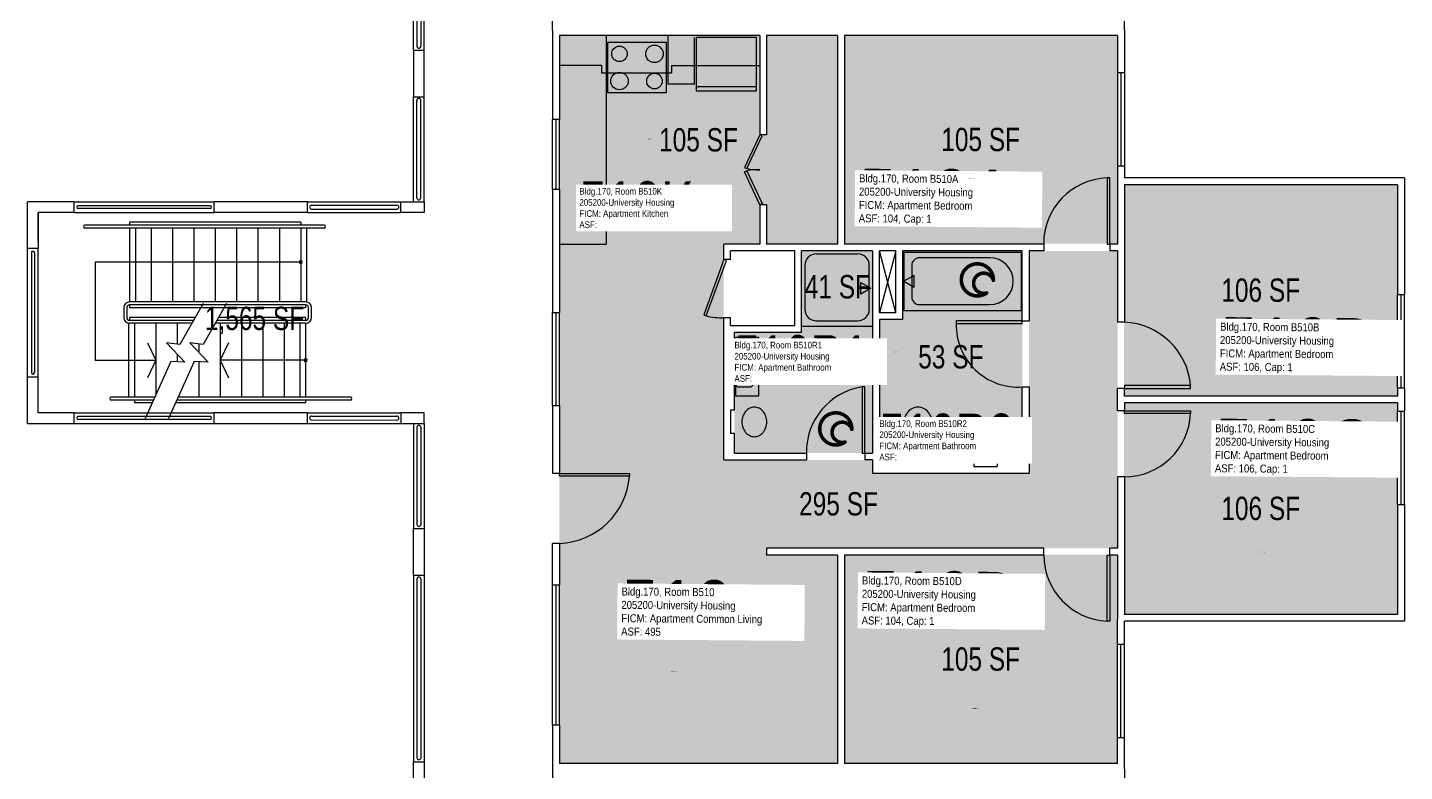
# Model space of a CAD drawing. Header units: inches. Extents: x -88 to 3164, y -85 to 1655.
# Drawn here: x 2456 to 3164, y 803 to 1186 of the extents above; entities that cross this region are included whole.
import ezdxf
from ezdxf.enums import TextEntityAlignment as Align

# ---------------------------------------------------------------- set-up
doc = ezdxf.new("R2010")
doc.units = ezdxf.units.IN
doc.header["$LTSCALE"] = 10
doc.header["$MEASUREMENT"] = 0
doc.layers.get('0').update_dxf_attribs({"linetype": 'CONTINUOUS'})
for name, color, linetype in [('A-DOOR', 2, 'CONTINUOUS'), ('A-FLOR', 3, 'CONTINUOUS'), ('A-GLAZ', 1, 'CONTINUOUS'), ('A-IDEN-ICON', 4, 'CONTINUOUS'), ('A-IDEN-RNUM', 7, 'CONTINUOUS'), ('A-IDEN-SNUM', 4, 'CONTINUOUS'), ('A-IDEN-VNUM', 4, 'CONTINUOUS'), ('A-WALL', 5, 'CONTINUOUS'), ('AREA-TEXT', 3, 'CONTINUOUS'), ('Rooms-Category-Color', 7, 'CONTINUOUS'), ('Rooms-College-Color', 7, 'CONTINUOUS'), ('Rooms-Department-Color', 7, 'CONTINUOUS'), ('Rooms-Division-Color', 7, 'CONTINUOUS'), ('Rooms-Information', 7, 'CONTINUOUS')]:
    doc.layers.add(name, color=color, linetype=linetype)
doc.styles.add('CP_AREA', font='arial.ttf', dxfattribs={"height": 15})
doc.styles.add('CP_ROOMSNUMBER', font='arial.ttf', dxfattribs={"height": 1})
doc.styles.add('CP_ROOMVNUMBER', font='arial.ttf', dxfattribs={"width": 0.85, "height": 0.075})

# ---------------------------------------------------------------- blocks, each defined once
blk = doc.blocks.new('CPBATH')
at = {"color": 0, "linetype": 'ByBlock', "const_width": 0.0127}
for points in [[(0.0571, 0.0168, 0.861492), (-0.0551, 0, 1)], [(-0.0551, 0, 0.726902), (0.0487, -0.0337, 1)], [(0.0571, 0.0168, 0.729002), (-0.0084, -0.0042, 1)], [(-0.0084, -0.0042, 0.609468), (0.0487, -0.0337, 1)]]:
    blk.add_lwpolyline(points, format="xyb", dxfattribs=at)
at = {"color": 0, "linetype": 'ByBlock', "const_width": 0.00637}
for points in [[(0.0544, 0.0152, 1), (0.0599, 0.0184, 1)], [(0.0459, -0.0353, 1), (0.0515, -0.0321, 1)]]:
    blk.add_lwpolyline(points, format="xyb", close=True, dxfattribs=at)

msp = doc.modelspace()

# ---------------------------------------------------------------- hatches: boundary and pattern name
at = {"layer": 'Rooms-Category-Color', "true_color": 0x728ef3}
for points in [[(2832.35, 1074.42), (2729.35, 1074.42), (2729.35, 1181.67), (2832.35, 1181.67), (2832.35, 1130.67), (2835.85, 1130.67), (2835.85, 1181.67), (2872.35, 1181.67), (2872.35, 1074.42), (2835.85, 1074.42), (2835.85, 1094.67), (2832.35, 1094.67)], [(2875.7, 1074.58), (2875.7, 1181.83), (3016.2, 1181.83), (3016.2, 1074.58)], [(3019.7, 996.33), (3019.7, 1105.08), (3160.2, 1105.08), (3160.2, 996.33)], [(3016.35, 1070.92), (3016.35, 917.92), (2835.85, 917.92), (2835.85, 914.42), (2872.35, 914.42), (2872.35, 807.17), (2729.35, 807.17), (2729.35, 1074.42), (2813.85, 1074.42), (2813.85, 963.42), (2890.35, 963.42), (2890.35, 956.42), (2970.85, 956.42), (2970.85, 1070.92)], [(2890.35, 966.92), (2890.35, 1070.92), (2853.85, 1070.92), (2853.85, 1029.04), (2819.35, 1029.04), (2819.35, 966.92)], [(2967.35, 1070.92), (2967.35, 961.92), (2893.85, 961.92), (2893.85, 1035.54), (2905.85, 1035.54), (2905.85, 1070.92)], [(3019.7, 884.08), (3019.7, 992.83), (3160.2, 992.83), (3160.2, 884.08)], [(2875.7, 807.33), (2875.7, 914.58), (3016.2, 914.58), (3016.2, 807.33)]]:
    msp.add_hatch(color=171, dxfattribs=at).paths.add_polyline_path(points)
at = {"layer": 'Rooms-College-Color', "true_color": 0xadadad}
for points in [[(2832.35, 1074.42), (2729.35, 1074.42), (2729.35, 1181.67), (2832.35, 1181.67), (2832.35, 1130.67), (2835.85, 1130.67), (2835.85, 1181.67), (2872.35, 1181.67), (2872.35, 1074.42), (2835.85, 1074.42), (2835.85, 1094.67), (2832.35, 1094.67)], [(2875.7, 1074.58), (2875.7, 1181.83), (3016.2, 1181.83), (3016.2, 1074.58)], [(3019.7, 996.33), (3019.7, 1105.08), (3160.2, 1105.08), (3160.2, 996.33)], [(3016.35, 1070.92), (3016.35, 917.92), (2835.85, 917.92), (2835.85, 914.42), (2872.35, 914.42), (2872.35, 807.17), (2729.35, 807.17), (2729.35, 1074.42), (2813.85, 1074.42), (2813.85, 963.42), (2890.35, 963.42), (2890.35, 956.42), (2970.85, 956.42), (2970.85, 1070.92)], [(2890.35, 966.92), (2890.35, 1070.92), (2853.85, 1070.92), (2853.85, 1029.04), (2819.35, 1029.04), (2819.35, 966.92)], [(2967.35, 1070.92), (2967.35, 961.92), (2893.85, 961.92), (2893.85, 1035.54), (2905.85, 1035.54), (2905.85, 1070.92)], [(3019.7, 884.08), (3019.7, 992.83), (3160.2, 992.83), (3160.2, 884.08)], [(2875.7, 807.33), (2875.7, 914.58), (3016.2, 914.58), (3016.2, 807.33)]]:
    msp.add_hatch(color=253, dxfattribs=at).paths.add_polyline_path(points)
at = {"layer": 'Rooms-Department-Color', "true_color": 0x604aed}
for points in [[(2832.35, 1074.42), (2729.35, 1074.42), (2729.35, 1181.67), (2832.35, 1181.67), (2832.35, 1130.67), (2835.85, 1130.67), (2835.85, 1181.67), (2872.35, 1181.67), (2872.35, 1074.42), (2835.85, 1074.42), (2835.85, 1094.67), (2832.35, 1094.67)], [(2875.7, 1074.58), (2875.7, 1181.83), (3016.2, 1181.83), (3016.2, 1074.58)], [(3019.7, 996.33), (3019.7, 1105.08), (3160.2, 1105.08), (3160.2, 996.33)], [(3016.35, 1070.92), (3016.35, 917.92), (2835.85, 917.92), (2835.85, 914.42), (2872.35, 914.42), (2872.35, 807.17), (2729.35, 807.17), (2729.35, 1074.42), (2813.85, 1074.42), (2813.85, 963.42), (2890.35, 963.42), (2890.35, 956.42), (2970.85, 956.42), (2970.85, 1070.92)], [(2890.35, 966.92), (2890.35, 1070.92), (2853.85, 1070.92), (2853.85, 1029.04), (2819.35, 1029.04), (2819.35, 966.92)], [(2967.35, 1070.92), (2967.35, 961.92), (2893.85, 961.92), (2893.85, 1035.54), (2905.85, 1035.54), (2905.85, 1070.92)], [(3019.7, 884.08), (3019.7, 992.83), (3160.2, 992.83), (3160.2, 884.08)], [(2875.7, 807.33), (2875.7, 914.58), (3016.2, 914.58), (3016.2, 807.33)]]:
    msp.add_hatch(color=173, dxfattribs=at).paths.add_polyline_path(points)
at = {"layer": 'Rooms-Division-Color', "true_color": 0x604aed}
for points in [[(2832.35, 1074.42), (2729.35, 1074.42), (2729.35, 1181.67), (2832.35, 1181.67), (2832.35, 1130.67), (2835.85, 1130.67), (2835.85, 1181.67), (2872.35, 1181.67), (2872.35, 1074.42), (2835.85, 1074.42), (2835.85, 1094.67), (2832.35, 1094.67)], [(2875.7, 1074.58), (2875.7, 1181.83), (3016.2, 1181.83), (3016.2, 1074.58)], [(3019.7, 996.33), (3019.7, 1105.08), (3160.2, 1105.08), (3160.2, 996.33)], [(3016.35, 1070.92), (3016.35, 917.92), (2835.85, 917.92), (2835.85, 914.42), (2872.35, 914.42), (2872.35, 807.17), (2729.35, 807.17), (2729.35, 1074.42), (2813.85, 1074.42), (2813.85, 963.42), (2890.35, 963.42), (2890.35, 956.42), (2970.85, 956.42), (2970.85, 1070.92)], [(2890.35, 966.92), (2890.35, 1070.92), (2853.85, 1070.92), (2853.85, 1029.04), (2819.35, 1029.04), (2819.35, 966.92)], [(2967.35, 1070.92), (2967.35, 961.92), (2893.85, 961.92), (2893.85, 1035.54), (2905.85, 1035.54), (2905.85, 1070.92)], [(3019.7, 884.08), (3019.7, 992.83), (3160.2, 992.83), (3160.2, 884.08)], [(2875.7, 807.33), (2875.7, 914.58), (3016.2, 914.58), (3016.2, 807.33)]]:
    msp.add_hatch(color=173, dxfattribs=at).paths.add_polyline_path(points)

# ---------------------------------------------------------------- linework, layer by layer
for p, q in [((2753.35, 1181.67), (2753.35, 1074.42)), ((2754.22, 1178.25), (2784.22, 1178.25)), ((2754.22, 1152.25), (2754.22, 1178.25)), ((2784.22, 1178.25), (2784.22, 1152.25)), ((2785.22, 1156.67), (2785.22, 1181.67)), ((2798.73, 1156.67), (2798.73, 1180.67)), ((2830.73, 1180.67), (2799.73, 1180.67)), ((2799.73, 1180.67), (2799.73, 1153.17)), ((2830.73, 1153.17), (2830.73, 1180.67)), ((2750.98, 1166.25), (2729.35, 1166.25)), ((2750.98, 1166.25), (2750.98, 1162.25)), ((2786.98, 1162.25), (2750.98, 1162.25)), ((2786.98, 1166.25), (2832.35, 1166.25)), ((2786.98, 1166.25), (2786.98, 1162.25)), ((2798.73, 1156.67), (2785.22, 1156.67)), ((2799.73, 1155.42), (2830.73, 1155.42)), ((2784.22, 1152.25), (2754.22, 1152.25)), ((2799.73, 1153.17), (2830.73, 1153.17)), ((2729.35, 1074.42), (2753.35, 1074.42)), ((2861.52, 1069.42), (2882.69, 1069.42)), ((2906.48, 1070.29), (2966.73, 1070.29)), ((2906.48, 1070.29), (2906.48, 1040.29)), ((2966.73, 1070.29), (2966.73, 1040.29)), ((2855.52, 1063.42), (2855.52, 1040.92)), ((2888.69, 1040.92), (2888.69, 1063.42)), ((2910.5, 1063.33), (2910.5, 1047.26)), ((2950.66, 1067.34), (2914.51, 1067.34)), ((2911.68, 1058.29), (2906.48, 1055.29)), ((2906.48, 1055.29), (2911.68, 1052.29)), ((2911.68, 1052.29), (2911.68, 1058.29)), ((2884.26, 1048.67), (2884.26, 1054.67)), ((2884.26, 1054.67), (2889.46, 1051.67)), ((2889.46, 1051.67), (2884.26, 1048.67)), ((2914.51, 1043.24), (2950.66, 1043.24)), ((2861.52, 1034.92), (2882.69, 1034.92)), ((2906.48, 1040.29), (2966.73, 1040.29)), ((2890.35, 1032.04), (2853.85, 1032.04)), ((2831.95, 1026.42), (2819.95, 1026.42)), ((2819.95, 1026.42), (2819.95, 996.42)), ((2820.95, 1021.92), (2819.95, 1020.92)), ((2819.95, 1020.92), (2819.95, 1001.92)), ((2827.95, 1021.92), (2820.95, 1021.92)), ((2828.95, 1020.92), (2827.95, 1021.92)), ((2828.95, 1017.42), (2828.95, 1020.92)), ((2831.95, 996.42), (2831.95, 1026.42)), ((2827.95, 1008.92), (2827.95, 1013.86)), ((2827.97, 1013.97), (2828.95, 1017.42)), ((2828.95, 1005.42), (2827.95, 1008.92)), ((2828.95, 1002.09), (2828.95, 1005.42)), ((2819.95, 1001.92), (2820.95, 1000.92)), ((2820.95, 1000.92), (2827.95, 1000.92)), ((2827.95, 1000.92), (2828.83, 1001.79)), ((2819.95, 996.42), (2831.95, 996.42)), ((2898.35, 974.54), (2898.35, 962.54)), ((2928.35, 974.54), (2898.35, 974.54)), ((2903.23, 970.37), (2903.23, 963.54)), ((2904.23, 971.54), (2903.35, 970.66)), ((2907.73, 971.54), (2904.23, 971.54)), ((2911.17, 970.56), (2907.73, 971.54)), ((2916.17, 970.54), (2911.29, 970.54)), ((2919.73, 971.54), (2916.29, 970.56)), ((2923.06, 971.54), (2919.73, 971.54)), ((2924.23, 970.54), (2923.35, 971.42)), ((2924.23, 963.54), (2924.23, 970.54)), ((2928.35, 962.54), (2928.35, 974.54)), ((2903.23, 963.54), (2904.23, 962.54)), ((2923.23, 962.54), (2924.23, 963.54)), ((2898.35, 962.54), (2928.35, 962.54)), ((2904.23, 962.54), (2923.23, 962.54))]:
    msp.add_line(p, q)
for centre, radius in [((2760.22, 1172.25), 4), ((2778.22, 1172.25), 4.5), ((2760.22, 1158.25), 4.5), ((2778.22, 1158.25), 4)]:
    msp.add_circle(centre, radius)
for centre, radius, start, end in [((2861.52, 1063.42), 6, 90, 180), ((2882.69, 1063.42), 6, 0, 90), ((2914.51, 1063.33), 4.02, 90, 180), ((2950.66, 1055.29), 12.05, 270, 90), ((2861.52, 1040.92), 6, 180, 270), ((2882.69, 1040.92), 6, 270, 0), ((2914.51, 1047.26), 4.02, 180, 270), ((2828.37, 1013.86), 0.418, 164.0546, 180), ((2835.79, 1011.42), 6.3, 153.29881, 180), ((2837.2, 1010.71), 7.89, 129.47246, 153.29881), ((2838.12, 1009.59), 9.33, 108.83538, 129.47246), ((2838.72, 1007.84), 11.18, 90, 108.83538), ((2839.28, 1010.49), 8.55, 71.16462, 93.77544), ((2838.74, 1008.89), 10.24, 50.52754, 71.16462), ((2840.24, 1010.71), 7.89, 26.70119, 50.52754), ((2841.65, 1011.42), 6.3, 0, 26.70119), ((2835.79, 1011.42), 6.3, 180, 206.70119), ((2837.2, 1012.13), 7.89, 206.70119, 230.52754), ((2838.12, 1013.24), 9.33, 230.52754, 251.16462), ((2839.32, 1013.24), 9.33, 288.83538, 309.47246), ((2840.24, 1012.13), 7.89, 309.47246, 333.29881), ((2841.65, 1011.42), 6.3, 333.29881, 0), ((2828.54, 1002.09), 0.418, 315, 0), ((2838.72, 1014.99), 11.18, 251.16462, 270), ((2838.72, 1014.99), 11.18, 270, 288.83538), ((2832.18, 982.92), 9, 160.77064, 180), ((2830.91, 983.36), 7.65, 139.89909, 160.77064), ((2830.1, 984.04), 6.59, 116.19159, 139.89909), ((2829.58, 985.1), 5.42, 90, 116.19159), ((2829.58, 985.1), 5.42, 63.80841, 90), ((2829.06, 984.04), 6.59, 40.10091, 63.80841), ((2828.25, 983.36), 7.65, 19.22936, 40.10091), ((2826.98, 982.92), 9, 0, 19.22936), ((2914.66, 981.87), 8.55, 161.16462, 183.77544), ((2916.26, 981.32), 10.24, 140.52754, 161.16462), ((2914.44, 982.82), 7.89, 116.70119, 140.52754), ((2913.73, 984.24), 6.3, 90, 116.70119), ((2913.73, 984.24), 6.3, 63.29881, 90), ((2913.02, 982.82), 7.89, 39.47246, 63.29881), ((2911.9, 981.91), 9.33, 18.83538, 39.47246), ((2910.15, 981.31), 11.18, 0, 18.83538), ((2832.18, 982.92), 9, 180, 199.22936), ((2830.91, 982.47), 7.65, 199.22936, 220.10091), ((2830.1, 981.79), 6.59, 220.10091, 243.80841), ((2829.06, 981.79), 6.59, 296.19159, 319.89909), ((2828.25, 982.47), 7.65, 319.89909, 340.77064), ((2826.98, 982.92), 9, 340.77064, 0), ((2917.31, 981.31), 11.18, 180, 198.83538), ((2915.56, 980.71), 9.33, 198.83538, 219.47246), ((2911.9, 980.71), 9.33, 320.52754, 341.16462), ((2910.15, 981.31), 11.18, 341.16462, 0), ((2947.91, 970.81), 7.65, 109.22936, 130.10091), ((2948.35, 969.54), 9, 90, 109.22936), ((2948.35, 969.54), 9, 70.77064, 90), ((2948.8, 970.81), 7.65, 49.89909, 70.77064), ((2829.58, 980.74), 5.42, 243.80841, 270), ((2829.58, 980.74), 5.42, 270, 296.19159), ((2903.65, 970.37), 0.418, 135, 180), ((2914.44, 979.79), 7.89, 219.47246, 243.29881), ((2913.73, 978.38), 6.3, 243.29881, 270), ((2911.29, 970.96), 0.418, 254.0546, 270), ((2913.73, 978.38), 6.3, 270, 296.70119), ((2916.17, 970.96), 0.418, 270, 285.9454), ((2913.02, 979.79), 7.89, 296.70119, 320.52754), ((2923.06, 971.12), 0.418, 45, 90), ((2946.17, 972.14), 5.42, 153.80841, 180), ((2946.17, 972.14), 5.42, 180, 206.19159), ((2947.23, 971.62), 6.59, 130.10091, 153.80841), ((2949.48, 971.62), 6.59, 26.19159, 49.89909), ((2950.53, 972.14), 5.42, 0, 26.19159), ((2950.53, 972.14), 5.42, 333.80841, 0), ((2947.23, 972.66), 6.59, 206.19159, 229.89909), ((2947.91, 973.47), 7.65, 229.89909, 250.77064), ((2948.35, 974.74), 9, 250.77064, 270), ((2948.35, 974.74), 9, 270, 289.22936), ((2948.8, 973.47), 7.65, 289.22936, 310.10091), ((2949.48, 972.66), 6.59, 310.10091, 333.80841)]:
    msp.add_arc(centre, radius, start, end)
at = {"layer": 'A-DOOR'}
for p, q in [((2832.35, 1130.67), (2824.48, 1113.82)), ((2825.76, 1113.22), (2833.63, 1130.07)), ((2833.63, 1130.07), (2832.35, 1130.67)), ((2824.48, 1113.82), (2825.76, 1113.22)), ((2824.48, 1111.51), (2825.76, 1112.11)), ((2825.76, 1112.11), (2833.63, 1095.27)), ((2832.35, 1094.67), (2824.48, 1111.51)), ((3012.35, 1108.42), (3010.94, 1108.42)), ((3010.94, 1108.42), (3010.94, 1074.42)), ((3012.35, 1074.42), (3012.35, 1108.42)), ((2833.63, 1095.27), (2832.35, 1094.67)), ((3010.94, 1074.42), (3012.35, 1074.42)), ((2813.85, 1066.42), (2803.55, 1037.94)), ((2804.88, 1037.46), (2815.18, 1065.94)), ((2815.18, 1065.94), (2813.85, 1066.42)), ((2803.55, 1037.94), (2804.88, 1037.46)), ((2967.35, 1034.92), (2933.35, 1034.92)), ((2933.35, 1034.92), (2933.35, 1033.5)), ((2967.35, 1033.5), (2967.35, 1034.92)), ((2933.35, 1033.5), (2967.35, 1033.5)), ((2886.35, 1000.92), (2884.94, 1000.92)), ((2884.94, 1000.92), (2884.94, 966.92)), ((2886.35, 966.92), (2886.35, 1000.92)), ((3019.85, 1001.58), (3019.85, 1000.17)), ((3053.85, 1001.58), (3019.85, 1001.58)), ((3019.85, 1000.17), (3053.85, 1000.17)), ((3053.85, 1000.17), (3053.85, 1001.58)), ((3019.85, 987.25), (3019.85, 988.67)), ((3019.85, 988.67), (3053.85, 988.67)), ((3053.85, 987.25), (3019.85, 987.25)), ((3053.85, 988.67), (3053.85, 987.25)), ((2884.94, 966.92), (2886.35, 966.92)), ((2729.35, 955), (2729.35, 956.42)), ((2729.35, 956.42), (2765.35, 956.42)), ((2765.35, 956.42), (2765.35, 955)), ((2765.35, 955), (2729.35, 955)), ((3010.94, 914.42), (3012.35, 914.42)), ((3010.94, 880.42), (3010.94, 914.42)), ((3012.35, 914.42), (3012.35, 880.42)), ((3012.35, 880.42), (3010.94, 880.42))]:
    msp.add_line(p, q, dxfattribs=at)
for centre, radius, start, end in [((2831.19, 1138.34), 25.7, 257.79511, 272.60034), ((2831.19, 1086.99), 25.7, 87.39966, 102.20489), ((3012.12, 1074.67), 33.77, 92.00499, 180.43276), ((2814.78, 1082.95), 46.56, 257.73028, 268.86335), ((3018.53, 998.76), 35.43, 4.57233, 87.86542), ((2965.23, 1032.73), 31.88, 178.61692, 273.82083), ((2890.2, 967.48), 33.85, 98.94866, 180.94473), ((3019.9, 988.65), 33.98, 269.91731, 357.64494), ((2727.88, 957.98), 37.6, 272.25231, 355.44805), ((3012.73, 914.75), 34.38, 180.55848, 267.00377)]:
    msp.add_arc(centre, radius, start, end, dxfattribs=at)
at = {"layer": 'A-FLOR'}
for p, q in [((2656.09, 1268.16), (2656.09, 1176.16)), ((2658.09, 1268.16), (2658.09, 1176.16)), ((2656.01, 1098.16), (2656.01, 1148.33)), ((2658.01, 1098.16), (2658.01, 1148.33)), ((2549.74, 1094.16), (2481.97, 1094.16)), ((2549.74, 1092.66), (2481.97, 1092.66)), ((2601.85, 1094.41), (2645.79, 1094.41)), ((2601.85, 1092.41), (2645.79, 1092.41)), ((2608.35, 1084.16), (2485.35, 1084.16)), ((2508.35, 1085.66), (2508.35, 1084.16)), ((2596.35, 1085.66), (2508.35, 1085.66)), ((2596.35, 1085.66), (2596.35, 1084.16)), ((2608.35, 1082.66), (2485.35, 1082.66)), ((2508.35, 1082.66), (2508.35, 1044.66)), ((2511.35, 1082.66), (2511.35, 1044.66)), ((2519.35, 1082.66), (2519.35, 1044.66)), ((2530.35, 1082.66), (2530.35, 1044.66)), ((2541.35, 1082.66), (2541.35, 1044.66)), ((2552.35, 1082.66), (2552.35, 1044.66)), ((2563.35, 1082.66), (2563.35, 1044.66)), ((2574.35, 1082.66), (2574.35, 1044.66)), ((2585.35, 1082.66), (2585.35, 1044.66)), ((2596.35, 1082.66), (2596.35, 1044.66)), ((2599.35, 1082.66), (2599.35, 1044.62)), ((2457.85, 1070.05), (2457.85, 1008.28)), ((2459.35, 1070.05), (2459.35, 1008.28)), ((2902.35, 1070.93), (2893.85, 1039.04)), ((2902.35, 1039.04), (2893.85, 1070.92)), ((2490.56, 1065.16), (2490.56, 1014.66)), ((2596.35, 1065.16), (2490.56, 1065.16)), ((2505.35, 1041.66), (2505.35, 1036.66)), ((2506.85, 1041.66), (2506.85, 1036.66)), ((2598.85, 1044.66), (2508.35, 1044.66)), ((2598.85, 1043.16), (2508.35, 1043.16)), ((2508.35, 1043.16), (2508.35, 1041.66)), ((2598.85, 1041.66), (2508.35, 1041.66)), ((2546.2, 1043.92), (2534.24, 1022.82)), ((2558.2, 1043.92), (2546.24, 1022.82)), ((2598.85, 1043.16), (2598.85, 1041.66)), ((2600.35, 1036.66), (2600.35, 1041.66)), ((2601.85, 1036.66), (2601.85, 1041.66)), ((2542.09, 1036.66), (2508.35, 1036.66)), ((2508.35, 1036.66), (2508.35, 1035.16)), ((2541.24, 1035.16), (2508.35, 1035.16)), ((2598.85, 1035.16), (2553.24, 1035.16)), ((2598.85, 1036.66), (2554.09, 1036.66)), ((2598.85, 1036.66), (2598.85, 1035.16)), ((2507.85, 1033.66), (2507.85, 995.66)), ((2540.39, 1033.66), (2508.35, 1033.66)), ((2510.85, 1033.66), (2510.85, 995.66)), ((2521.85, 1033.66), (2521.85, 997.01)), ((2532.85, 1033.66), (2532.85, 1022.99)), ((2598.85, 1033.66), (2552.39, 1033.66)), ((2554.85, 1033.66), (2554.85, 995.66)), ((2565.85, 1033.66), (2565.85, 995.66)), ((2576.85, 1033.66), (2576.85, 995.66)), ((2587.85, 1033.66), (2587.85, 995.66)), ((2595.85, 1033.66), (2595.85, 995.66)), ((2598.85, 1033.66), (2598.85, 995.66)), ((2517.46, 1023.66), (2521.86, 1014.66)), ((2534.24, 1022.82), (2527.39, 1023.65)), ((2527.39, 1023.65), (2536.77, 1013.69)), ((2546.24, 1022.82), (2539.39, 1023.65)), ((2539.39, 1023.65), (2548.77, 1013.69)), ((2543.85, 1023.11), (2543.85, 1018.91)), ((2559.25, 1023.66), (2554.85, 1014.66)), ((2490.56, 1014.66), (2521.86, 1014.66)), ((2529.54, 1013.99), (2516.27, 984.67)), ((2521.86, 1014.66), (2517.46, 1005.66)), ((2541.54, 1013.99), (2528.27, 984.67)), ((2536.77, 1013.69), (2529.54, 1013.99)), ((2532.85, 1017.85), (2532.85, 1013.85)), ((2548.77, 1013.69), (2541.54, 1013.99)), ((2543.85, 1013.89), (2543.85, 995.66)), ((2598.85, 1014.66), (2554.85, 1014.66)), ((2554.85, 1014.66), (2559.25, 1005.66)), ((2521.24, 995.66), (2498.85, 995.66)), ((2520.56, 994.16), (2498.85, 994.16)), ((2510.85, 994.16), (2510.85, 992.66)), ((2519.89, 992.66), (2510.85, 992.66)), ((2598.85, 992.66), (2531.89, 992.66)), ((2621.85, 994.16), (2532.56, 994.16)), ((2621.85, 995.66), (2533.24, 995.66)), ((2598.85, 994.16), (2598.85, 992.66)), ((2549.74, 985.66), (2481.97, 985.66)), ((2549.74, 984.16), (2481.97, 984.16)), ((2601.85, 985.92), (2645.79, 985.91)), ((2601.85, 983.92), (2645.79, 983.91)), ((2656.07, 980.16), (2656.09, 930.16)), ((2658.07, 980.16), (2658.09, 930.16)), ((2656.05, 902.16), (2656.09, 810.16)), ((2658.05, 902.16), (2658.09, 810.16))]:
    msp.add_line(p, q, dxfattribs=at)
for centre, radius, start, end in [((2657.09, 1176.16, 0), 1, 180, 0), ((2657.01, 1148.33, 0), 1, 0, 180), ((2657.01, 1098.16, 0), 1, 180, 0), ((2481.97, 1093.41), 0.75, 90, 270), ((2549.74, 1093.41), 0.75, 270, 90), ((2601.85, 1093.41), 1, 90.00551, 270.00551), ((2645.79, 1093.41), 1, 270.00551, 90.00551), ((2485.35, 1083.41), 0.75, 90, 270), ((2608.35, 1083.41), 0.75, 270, 90), ((2458.6, 1070.05), 0.75, 0, 180), ((2596.35, 1065.16), 0.75, 0, 180), ((2596.35, 1065.16), 0.75, 180, 0), ((2508.35, 1041.66), 3, 90, 180), ((2508.35, 1041.66), 1.5, 90, 180), ((2598.85, 1041.66), 3, 0, 90), ((2598.85, 1041.66), 1.5, 0, 90), ((2508.35, 1036.66), 3, 180, 270), ((2508.35, 1036.66), 1.5, 180, 270), ((2598.85, 1036.66), 3, 270, 0), ((2598.85, 1036.66), 1.5, 270, 0), ((2598.85, 1014.66), 0.75, 0, 180), ((2598.85, 1014.66), 0.75, 180, 0), ((2458.6, 1008.28), 0.75, 180, 0), ((2498.85, 994.91), 0.75, 90, 270), ((2621.85, 994.91), 0.75, 270, 90), ((2481.97, 984.91), 0.75, 90, 270), ((2549.74, 984.91), 0.75, 270, 90), ((2601.85, 984.92), 1, 89.99449, 269.99449), ((2645.79, 984.91), 1, 269.99449, 89.99449), ((2657.07, 980.16, 0), 1, 359.9934, 179.9934), ((2657.09, 930.16, 0), 1, 180.02044, 0.02044), ((2657.05, 902.16, 0), 1, 0.02044, 180.02044), ((2657.09, 810.16, 0), 1, 180.02044, 0.02044)]:
    msp.add_arc(centre, radius, start, end, dxfattribs=at)
at = {"layer": 'A-GLAZ'}
for p, q in [((3016.35, 1162.42), (3016.35, 1114.42)), ((3018.1, 1162.42), (3018.1, 1114.42)), ((3019.85, 1162.42), (3019.85, 1114.42)), ((2725.85, 1102.42), (2725.85, 1138.42)), ((2727.6, 1102.42), (2727.6, 1138.42)), ((2729.35, 1102.42), (2729.35, 1138.42)), ((3160.35, 1000.42), (3160.35, 1048.42)), ((3162.1, 1000.42), (3162.1, 1048.42)), ((3163.85, 1000.42), (3163.85, 1048.42)), ((2725.85, 991.42), (2725.85, 1039.17)), ((2727.6, 991.42), (2727.6, 1039.17)), ((2729.35, 991.42), (2729.35, 1039.17)), ((3160.35, 940.42), (3160.35, 988.42)), ((3162.1, 940.42), (3162.1, 988.42)), ((3163.85, 940.42), (3163.85, 988.42)), ((2725.85, 826.92), (2725.85, 898.92)), ((2727.6, 826.92), (2727.6, 898.92)), ((2729.35, 826.92), (2729.35, 898.92)), ((3016.35, 820.42), (3016.35, 868.42)), ((3018.1, 820.42), (3018.1, 868.42)), ((3019.85, 820.42), (3019.85, 868.42))]:
    msp.add_line(p, q, dxfattribs=at)
at = {"layer": 'A-WALL'}
for p, q in [((2654.32, 1174.16), (2654.32, 1270.16)), ((2659.82, 1174.16), (2659.82, 1270.16)), ((2725.85, 1184.42), (2725.85, 1230.42)), ((3019.85, 1184.42), (3019.85, 1200.42)), ((2725.85, 1184.42), (2725.85, 1138.42)), ((3019.85, 1184.42), (3019.85, 1162.42)), ((2729.35, 1181.67), (2729.35, 1138.42)), ((2832.35, 1181.67), (2729.35, 1181.67)), ((2832.35, 1181.67), (2832.35, 1130.67)), ((2835.85, 1181.67), (2835.85, 1130.67)), ((2872.35, 1181.67), (2835.85, 1181.67)), ((2872.35, 1181.67), (2872.35, 1074.42)), ((2875.85, 1181.67), (2875.85, 1074.42)), ((3016.35, 1181.67), (2875.85, 1181.67)), ((3016.35, 1181.67), (3016.35, 1162.42)), ((2654.32, 1174.16), (2659.82, 1174.16)), ((2654.32, 1174.16), (2654.32, 1150.16)), ((2659.82, 1150.16), (2659.82, 1174.16)), ((3019.85, 1162.42), (3016.35, 1162.42)), ((2654.32, 1150.16), (2659.82, 1150.16)), ((2654.33, 1096.16), (2654.32, 1150.16)), ((2659.83, 1096.16), (2659.82, 1150.16)), ((2729.35, 1138.42), (2725.85, 1138.42)), ((2835.85, 1130.67), (2832.35, 1130.67)), ((3019.85, 1114.42), (3016.35, 1114.42)), ((3016.35, 1114.42), (3016.35, 1109.42)), ((3019.85, 1114.42), (3019.85, 1108.42)), ((3016.35, 1109.42), (3016.35, 1074.42)), ((3163.85, 1108.42), (3019.85, 1108.42)), ((3019.85, 1104.92), (3019.85, 1034.17)), ((3160.35, 1104.92), (3019.85, 1104.92)), ((3160.35, 1104.92), (3160.35, 1048.42)), ((3163.85, 1108.42), (3163.85, 1048.42)), ((2725.85, 1102.42), (2725.85, 1039.17)), ((2729.35, 1102.42), (2725.85, 1102.42)), ((2729.35, 1102.42), (2729.35, 1074.42)), ((2455.85, 1072.16), (2455.85, 1096.16)), ((2479.85, 1096.16), (2455.85, 1096.16)), ((2461.35, 1075.66), (2461.35, 1090.66)), ((2461.35, 1090.66), (2461.35, 1072.16)), ((2479.85, 1090.66), (2461.35, 1090.66)), ((2479.85, 1090.66), (2479.85, 1096.16)), ((2479.85, 1096.16), (2551.85, 1096.16)), ((2479.85, 1090.66), (2551.85, 1090.66)), ((2599.85, 1096.16), (2551.85, 1096.16)), ((2551.85, 1090.66), (2551.85, 1096.16)), ((2599.85, 1090.66), (2551.85, 1090.66)), ((2599.85, 1096.16), (2647.83, 1096.16)), ((2599.85, 1090.66), (2599.85, 1096.16)), ((2599.85, 1090.66), (2647.83, 1090.67)), ((2647.83, 1090.67), (2647.83, 1096.16)), ((2647.83, 1096.16), (2659.83, 1096.16)), ((2659.83, 1090.66), (2647.83, 1090.67)), ((2659.83, 1096.16), (2659.83, 1090.66)), ((2832.35, 1094.67), (2832.35, 1074.42)), ((2835.85, 1094.67), (2832.35, 1094.67)), ((2835.85, 1094.67), (2835.85, 1074.42)), ((2455.85, 1006.16), (2455.85, 1072.16)), ((2461.35, 1072.16), (2455.85, 1072.16)), ((2461.35, 1006.16), (2461.35, 1072.16)), ((2729.35, 1074.42), (2729.35, 1039.17)), ((2832.35, 1074.42), (2813.85, 1074.42)), ((2813.85, 1066.42), (2813.85, 1074.42)), ((2850.35, 1070.92), (2817.35, 1070.92)), ((2817.35, 1066.42), (2817.35, 1070.92)), ((2872.35, 1074.42), (2835.85, 1074.42)), ((2850.35, 1032.54), (2850.35, 1070.92)), ((2890.35, 1070.92), (2853.85, 1070.92)), ((2853.85, 1029.04), (2853.85, 1070.92)), ((2978.35, 1074.42), (2875.85, 1074.42)), ((2890.35, 1070.92), (2890.35, 966.92)), ((2902.35, 1070.92), (2893.85, 1070.92)), ((2893.85, 1039.04), (2893.85, 1070.92)), ((2902.35, 1039.04), (2902.35, 1070.92)), ((2967.35, 1070.92), (2905.85, 1070.92)), ((2905.85, 1035.54), (2905.85, 1070.92)), ((2967.35, 1034.92), (2967.35, 1070.92)), ((2978.35, 1070.92), (2970.85, 1070.92)), ((2970.85, 1070.92), (2970.85, 1034.92)), ((2978.35, 1074.42), (2978.35, 1070.92)), ((3016.35, 1074.42), (3012.35, 1074.42)), ((3012.35, 1074.42), (3012.35, 1070.92)), ((3016.35, 1070.92), (3012.35, 1070.92)), ((3016.35, 1070.92), (3016.35, 1034.17)), ((2817.35, 1066.42), (2813.85, 1066.42)), ((3160.35, 1048.42), (3163.85, 1048.42)), ((2725.85, 1039.17), (2729.35, 1039.17)), ((2817.35, 1036.42), (2813.85, 1036.42)), ((2813.85, 963.42), (2813.85, 1036.42)), ((2817.35, 1032.54), (2817.35, 1036.42)), ((2902.35, 1039.04), (2893.85, 1039.04)), ((2893.85, 1035.54), (2893.85, 961.92)), ((2905.85, 1035.54), (2893.85, 1035.54)), ((2967.35, 1034.92), (2970.85, 1034.92)), ((3019.85, 1034.17), (3016.35, 1034.17)), ((2817.35, 1032.54), (2850.35, 1032.54)), ((2819.35, 1029.04), (2853.85, 1029.04)), ((2819.35, 988.92), (2819.35, 1029.04)), ((2455.85, 982.16), (2455.85, 1006.16)), ((2455.85, 1006.16), (2461.35, 1006.16)), ((2461.35, 987.66), (2461.35, 1006.16)), ((2967.35, 961.92), (2967.35, 1000.92)), ((2967.35, 1000.92), (2970.85, 1000.92)), ((2970.85, 1000.92), (2970.85, 956.42)), ((3016.35, 988.67), (3016.35, 1000.17)), ((3019.85, 1000.17), (3016.35, 1000.17)), ((3019.85, 996.17), (3019.85, 1000.17)), ((3160.35, 1000.42), (3163.85, 1000.42)), ((3160.35, 1000.42), (3160.35, 996.17)), ((3163.85, 1000.42), (3163.85, 988.42)), ((2725.85, 991.42), (2725.85, 956.42)), ((2725.85, 991.42), (2729.35, 991.42)), ((2729.35, 991.42), (2729.35, 956.42)), ((3160.35, 996.17), (3019.85, 996.17)), ((3160.35, 992.67), (3019.85, 992.67)), ((3019.85, 992.67), (3019.85, 988.67)), ((3160.35, 992.67), (3160.35, 988.42)), ((2479.85, 987.66), (2461.35, 987.66)), ((2479.85, 982.16), (2479.85, 987.66)), ((2479.85, 987.66), (2551.85, 987.66)), ((2599.85, 987.66), (2551.85, 987.66)), ((2551.85, 982.16), (2551.85, 987.66)), ((2599.85, 987.66), (2647.79, 987.66)), ((2599.85, 982.16), (2599.85, 987.66)), ((2647.79, 987.67), (2647.79, 982.16)), ((2659.79, 987.66), (2647.79, 987.67)), ((2659.79, 982.15), (2659.79, 987.66)), ((2819.35, 988.92), (2817.35, 988.92)), ((2817.35, 988.92), (2817.35, 976.92)), ((3019.85, 988.67), (3016.35, 988.67)), ((3160.35, 988.42), (3163.85, 988.42)), ((2455.85, 982.16), (2479.85, 982.16)), ((2479.85, 982.16), (2551.85, 982.16)), ((2551.85, 982.16), (2599.85, 982.16)), ((2599.85, 982.16), (2647.79, 982.16)), ((2647.79, 982.16), (2659.79, 982.15)), ((2654.36, 982.16), (2654.33, 928.16)), ((2659.79, 982.15), (2659.83, 928.16)), ((2819.35, 976.92), (2817.35, 976.92)), ((2819.35, 966.92), (2819.35, 976.92)), ((2813.85, 963.42), (2856.35, 963.42)), ((2819.35, 966.92), (2856.35, 966.92)), ((2856.35, 966.92), (2856.35, 963.42)), ((2886.35, 966.92), (2890.35, 966.92)), ((2886.35, 966.92), (2886.35, 963.42)), ((2890.35, 963.42), (2886.35, 963.42)), ((2890.35, 963.42), (2890.35, 956.42)), ((2729.35, 956.42), (2725.85, 956.42)), ((2970.85, 956.42), (2890.35, 956.42)), ((2942.35, 961.92), (2893.85, 961.92)), ((2942.35, 961.92), (2942.35, 959.92)), ((2942.35, 959.92), (2954.35, 959.92)), ((2954.35, 961.92), (2954.35, 959.92)), ((2967.35, 961.92), (2954.35, 961.92)), ((3016.35, 954.67), (3016.35, 917.92)), ((3019.85, 954.67), (3016.35, 954.67)), ((3019.85, 954.67), (3019.85, 883.92)), ((3160.35, 940.42), (3163.85, 940.42)), ((3160.35, 940.42), (3160.35, 883.92)), ((3163.85, 940.42), (3163.85, 880.42)), ((2654.31, 904.16), (2654.32, 928.16)), ((2654.32, 928.16), (2659.82, 928.16)), ((2659.82, 928.16), (2659.81, 904.16)), ((2729.35, 920.42), (2725.85, 920.42)), ((2725.85, 898.92), (2725.85, 920.42)), ((2729.35, 920.42), (2729.35, 898.92)), ((2978.35, 917.92), (2835.85, 917.92)), ((2835.85, 917.92), (2835.85, 914.42)), ((2872.35, 914.42), (2835.85, 914.42)), ((2872.35, 914.42), (2872.35, 807.17)), ((2978.35, 914.42), (2875.85, 914.42)), ((2875.85, 914.42), (2875.85, 807.17)), ((2978.35, 914.42), (2978.35, 917.92)), ((3012.35, 914.42), (3012.35, 917.92)), ((3016.35, 917.92), (3012.35, 917.92)), ((3016.35, 914.42), (3012.35, 914.42)), ((3016.35, 914.42), (3016.35, 881.42)), ((2654.31, 904.16), (2654.33, 808.16)), ((2654.31, 904.16), (2659.81, 904.16)), ((2659.81, 904.16), (2659.83, 808.16)), ((2729.35, 898.92), (2725.85, 898.92)), ((3016.35, 868.42), (3016.35, 881.42)), ((3160.35, 883.92), (3019.85, 883.92)), ((3163.85, 880.42), (3019.85, 880.42)), ((3019.85, 868.42), (3019.85, 880.42)), ((3019.85, 868.42), (3016.35, 868.42)), ((2729.35, 826.92), (2725.85, 826.92)), ((2725.85, 826.92), (2725.85, 804.42)), ((2729.35, 826.92), (2729.35, 807.17)), ((3019.85, 820.42), (3016.35, 820.42)), ((3016.35, 807.17), (3016.35, 820.42)), ((3019.85, 804.42), (3019.85, 820.42)), ((2654.31, 784.16), (2654.32, 808.16)), ((2654.32, 808.16), (2659.82, 808.16)), ((2659.82, 808.16), (2659.81, 784.16)), ((2872.35, 807.17), (2729.35, 807.17)), ((3016.35, 807.17), (2875.85, 807.17)), ((2725.85, 804.42), (2725.85, 758.42)), ((3019.85, 804.42), (3019.85, 788.42))]:
    msp.add_line(p, q, dxfattribs=at)

# ---------------------------------------------------------------- block references
at = {"layer": 'A-IDEN-ICON', "xscale": 144.0000000043199, "yscale": 144.0000000043199, "zscale": 144.0000000043199, "rotation": 341.2590816520307}
for p in [(2943.93, 1056.1), (2871.14, 979.44)]:
    msp.add_blockref('CPBATH', p, dxfattribs=at)

# ---------------------------------------------------------------- texts
at = {"layer": 'A-IDEN-RNUM', "style": 'CP_ROOMSNUMBER'}
for s, rotation, p in [('0510-K0', 358.9, (2774.77, 1128.34)), ('0510-A0', 359.55121, (2939.77, 1107.83)), ('0510-B0', 359.58396, (3084.9, 1024.74)), ('0510-R1', 358.9, (2836.4, 1017.58)), ('0510-R2', 358.9, (2900.85, 1018.71)), ('0510-C0', 359.55121, (3089.37, 915.83)), ('0510-00', 359.58396, (2786.91, 854.5)), ('0510-D0', 359.58396, (2941.69, 835.34))]:
    msp.add_text(s, height=0.36, rotation=rotation, dxfattribs=at).set_placement(p)
at = {"layer": 'A-IDEN-SNUM', "style": 'CP_ROOMSNUMBER'}
for s, rotation, p in [('1700B510K0', 358.9, (2774.77, 1128.34)), ('1700B510A0', 359.55121, (2939.77, 1107.83)), ('1700B510B0', 359.58396, (3084.9, 1024.74)), ('1700B510R1', 358.9, (2836.4, 1017.58)), ('1700B510R2', 358.9, (2900.85, 1018.71)), ('1700B510C0', 359.55121, (3089.37, 915.83)), ('1700B51000', 359.58396, (2786.91, 854.5)), ('1700B510D0', 359.58396, (2941.69, 835.34))]:
    msp.add_text(s, height=0.36, rotation=rotation, dxfattribs=at).set_placement(p)
at = {"layer": 'A-IDEN-VNUM', "style": 'CP_ROOMVNUMBER', "width": 0.85}
for s, rotation, p in [('510A', 359.55526, (2883.24, 1084.39)), ('510B', 359.55121, (3068.87, 1008.07)), ('510C', 359.55121, (3066.38, 955.8)), ('510D', 359.55121, (2884.71, 877.52)), ('510', 359.55121, (2761.1, 873.01))]:
    msp.add_text(s, height=28.8, rotation=rotation, dxfattribs=at).set_placement(p)
at = {"layer": 'A-IDEN-VNUM', "style": 'CP_ROOMVNUMBER'}
for s, width, p in [('510K', 0.75, (2739.61, 1082.63, 0)), ('510R1', 0.7, (2819.35, 1003.52)), ('510R2', 0.7, (2893.85, 963.14))]:
    msp.add_text(s, height=24, dxfattribs=dict(at, width=width)).set_placement(p)
at = {"layer": 'AREA-TEXT', "style": 'CP_AREA', "width": 0.75}
for s, p in [('105 SF', (2800.85, 1128.04)), ('105 SF', (2945.95, 1128.2)), ('41 SF', (2872.29, 1052.47)), ('106 SF', (3089.95, 1050.7)), ('1,565 SF', (2572.59, 1036.18)), ('53 SF', (2930.6, 1016.42)), ('295 SF', (2872.85, 940.79)), ('106 SF', (3089.95, 938.45)), ('105 SF', (2945.95, 860.95))]:
    msp.add_text(s, height=12, dxfattribs=at).set_placement(p, align=Align.MIDDLE_CENTER)

# ---------------------------------------------------------------- next in the draw order: texts
at = {"layer": 'Rooms-Information', "char_height": 4.1143, "width": 92.16, "attachment_point": 7, "style": 'CP_ROOMVNUMBER', "bg_fill": 3, "box_fill_scale": 1.5, "bg_fill_color": 256, "bg_fill_true_color": 13158600, "bg_fill_transparency": 0}
for s, insert, rotation in [('Bldg.170, Room B510A^M^J205200-University Housing^M^JFICM: Apartment Bedroom^M^JASF: 104, Cap: 1', (2883.24, 1084.39), 359.55526), ('Bldg.170, Room B510B^M^J205200-University Housing^M^JFICM: Apartment Bedroom^M^JASF: 106, Cap: 1', (3068.87, 1008.07), 359.55121), ('Bldg.170, Room B510C^M^J205200-University Housing^M^JFICM: Apartment Bedroom^M^JASF: 106, Cap: 1', (3066.38, 955.8), 359.55121), ('Bldg.170, Room B510^M^J205200-University Housing^M^JFICM: Apartment Common Living^M^JASF: 495', (2761.1, 873.01), 359.55121), ('Bldg.170, Room B510D^M^J205200-University Housing^M^JFICM: Apartment Bedroom^M^JASF: 104, Cap: 1', (2884.71, 877.52), 359.55121)]:
    msp.add_mtext(s, dxfattribs=dict(at, insert=insert, rotation=rotation))
at = {"layer": 'Rooms-Information', "char_height": 3.4286, "width": 76.8, "attachment_point": 7, "style": 'CP_ROOMVNUMBER', "bg_fill": 3, "box_fill_scale": 1.5, "bg_fill_color": 256, "bg_fill_true_color": 13158600, "bg_fill_transparency": 0}
for s, insert in [('Bldg.170, Room B510K^M^J205200-University Housing^M^JFICM: Apartment Kitchen^M^JASF: ', (2739.61, 1082.63, 0)), ('Bldg.170, Room B510R1^M^J205200-University Housing^M^JFICM: Apartment Bathroom^M^JASF: ', (2819.35, 1003.52)), ('Bldg.170, Room B510R2^M^J205200-University Housing^M^JFICM: Apartment Bathroom^M^JASF: ', (2893.85, 963.14))]:
    msp.add_mtext(s, dxfattribs=dict(at, insert=insert))

doc.saveas('drawing.dxf')
